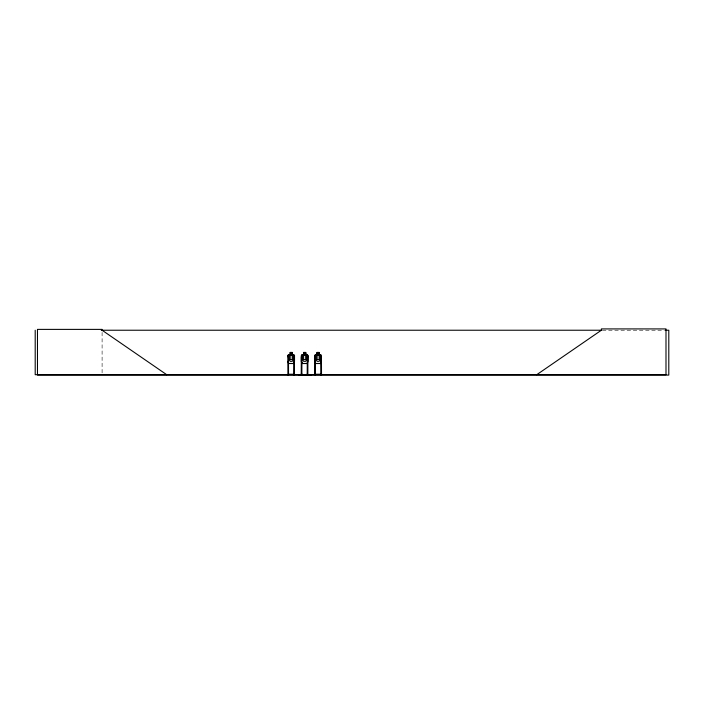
<?xml version="1.0" encoding="UTF-8"?>
<svg xmlns="http://www.w3.org/2000/svg" width="704" height="704" viewBox="0 0 704 704"><rect width="100%" height="100%" fill="white"/><g stroke="black" fill="none" stroke-linecap="round" stroke-linejoin="round"><path stroke-width="0.53" stroke-dasharray="3.52 2.64" d="M602.457 330.229L664.453 330.229M102.098 332.394L102.098 373.622"/><path stroke-width="1.06" d="M321.358 361.337L320.619 363.466L315.542 363.466M321.429 361.346L320.672 363.537L315.489 363.537L314.802 361.346M287.971 355.458L288.631 354.71L293.709 354.71M536.747 374.704L601.374 330.229L601.374 328.918L665.993 328.918L665.993 374.704L35.2 374.704L35.2 330.229M287.69 374.66L288.534 374.053M292.31 353.531L292.125 353.584A3.353 3.353 0 0 1 290.638 353.619L290.101 353.461M292.31 354.561L292.125 354.614A3.353 3.353 0 0 1 291.57 354.702L291.201 354.71A3.353 3.353 0 0 1 290.638 354.649L290.101 354.49M305.765 353.531L305.58 353.584A3.353 3.353 0 0 1 304.093 353.619L303.556 353.461M305.765 354.561L305.58 354.614A3.353 3.353 0 0 1 305.026 354.702L304.656 354.71A3.353 3.353 0 0 1 304.093 354.649L303.556 354.49M319.22 353.531L319.044 353.584A3.353 3.353 0 0 1 317.557 353.619L317.011 353.461M319.22 354.561L319.044 354.614A3.353 3.353 0 0 1 318.49 354.702L318.111 354.71A3.353 3.353 0 0 1 317.557 354.649L317.011 354.49M101.27 330.229L601.709 330.229M665.5 330.229L668.8 330.229L668.8 375.082L37.47 375.082L37.47 329.384L102.098 329.384L102.098 330.229L166.716 374.704M290.171 352.502L292.239 352.502L292.239 354.71L293.339 355.45L293.339 359.568L292.239 361.337L290.171 361.337L289.071 359.568L289.071 355.45L290.171 354.71L290.101 352.431L292.31 352.431L292.31 354.64L293.735 354.64L294.518 355.414L294.518 361.346L293.762 363.537L288.578 363.537L287.892 361.346M303.635 352.502L305.694 352.502L305.694 354.71L306.794 355.45L306.794 359.568L305.694 361.337L303.635 361.337L302.526 359.568L302.526 355.45L303.635 354.71L303.556 352.431L305.765 352.431L305.765 354.64L307.19 354.64L307.974 355.414L307.974 361.346L307.217 363.537L302.034 363.537L301.347 361.346L301.347 355.423L302.051 354.64L303.556 354.64M319.15 352.502L317.09 352.502L317.09 354.71L315.982 355.45L315.982 359.568L317.09 361.337L319.15 361.337L320.25 359.568L320.25 355.45L319.15 354.71L319.22 352.431L317.011 352.431L317.011 354.64L315.506 354.64L314.802 355.423L314.697 374.704M290.541 353.61L291.87 353.61L291.87 352.871L290.541 352.871L290.541 353.593M303.996 353.61L305.325 353.61L305.325 352.871L303.996 352.871L303.996 353.593M317.451 353.61L318.78 353.61L318.78 352.871L317.451 352.871L317.451 353.593M290.101 354.64L288.596 354.64L287.892 355.423L287.927 374.704M319.22 354.64L320.646 354.64L321.429 355.414L321.517 374.66M302.086 354.71L307.164 354.71M320.619 354.71L315.542 354.71L314.882 355.458L314.882 361.337M287.857 356.77L288.464 356.77L288.534 374.704M294.439 356.77L293.832 356.77L293.762 374.704M307.894 356.77L307.287 356.77L307.226 374.704M314.767 356.77L315.374 356.77L315.304 374.704M321.358 356.77L320.751 356.77L320.822 374.704M288.631 363.466L293.709 363.466M307.164 363.466L302.086 363.466L301.426 361.337M293.762 374.053L294.51 374.053L294.51 374.704M301.242 374.053L301.99 374.053L301.99 374.704M307.226 374.053L308.062 374.66M314.697 374.053L315.445 374.053L315.445 374.704M321.429 374.053L320.681 374.053L320.681 374.704M288.534 374.238L293.762 374.238M315.445 374.238L320.681 374.238M321.288 374.053L321.288 374.704M311.722 374.704L298.258 374.704M307.894 355.45L307.833 374.704M307.358 374.053L307.358 374.704M301.849 374.704L301.919 356.77L301.312 356.77L301.242 374.704M301.382 374.053L301.382 374.704M294.439 355.45L294.369 374.704M293.902 374.053L293.902 374.704M288.394 374.053L288.394 374.704M292.239 355.45L290.171 355.45L290.171 359.568L292.239 359.568L292.239 355.45M305.694 355.45L303.635 355.45L303.635 359.568L305.694 359.568L305.694 355.45M319.15 355.45L317.09 355.45L317.09 359.568L319.15 359.568L319.15 355.45"/></g></svg>
